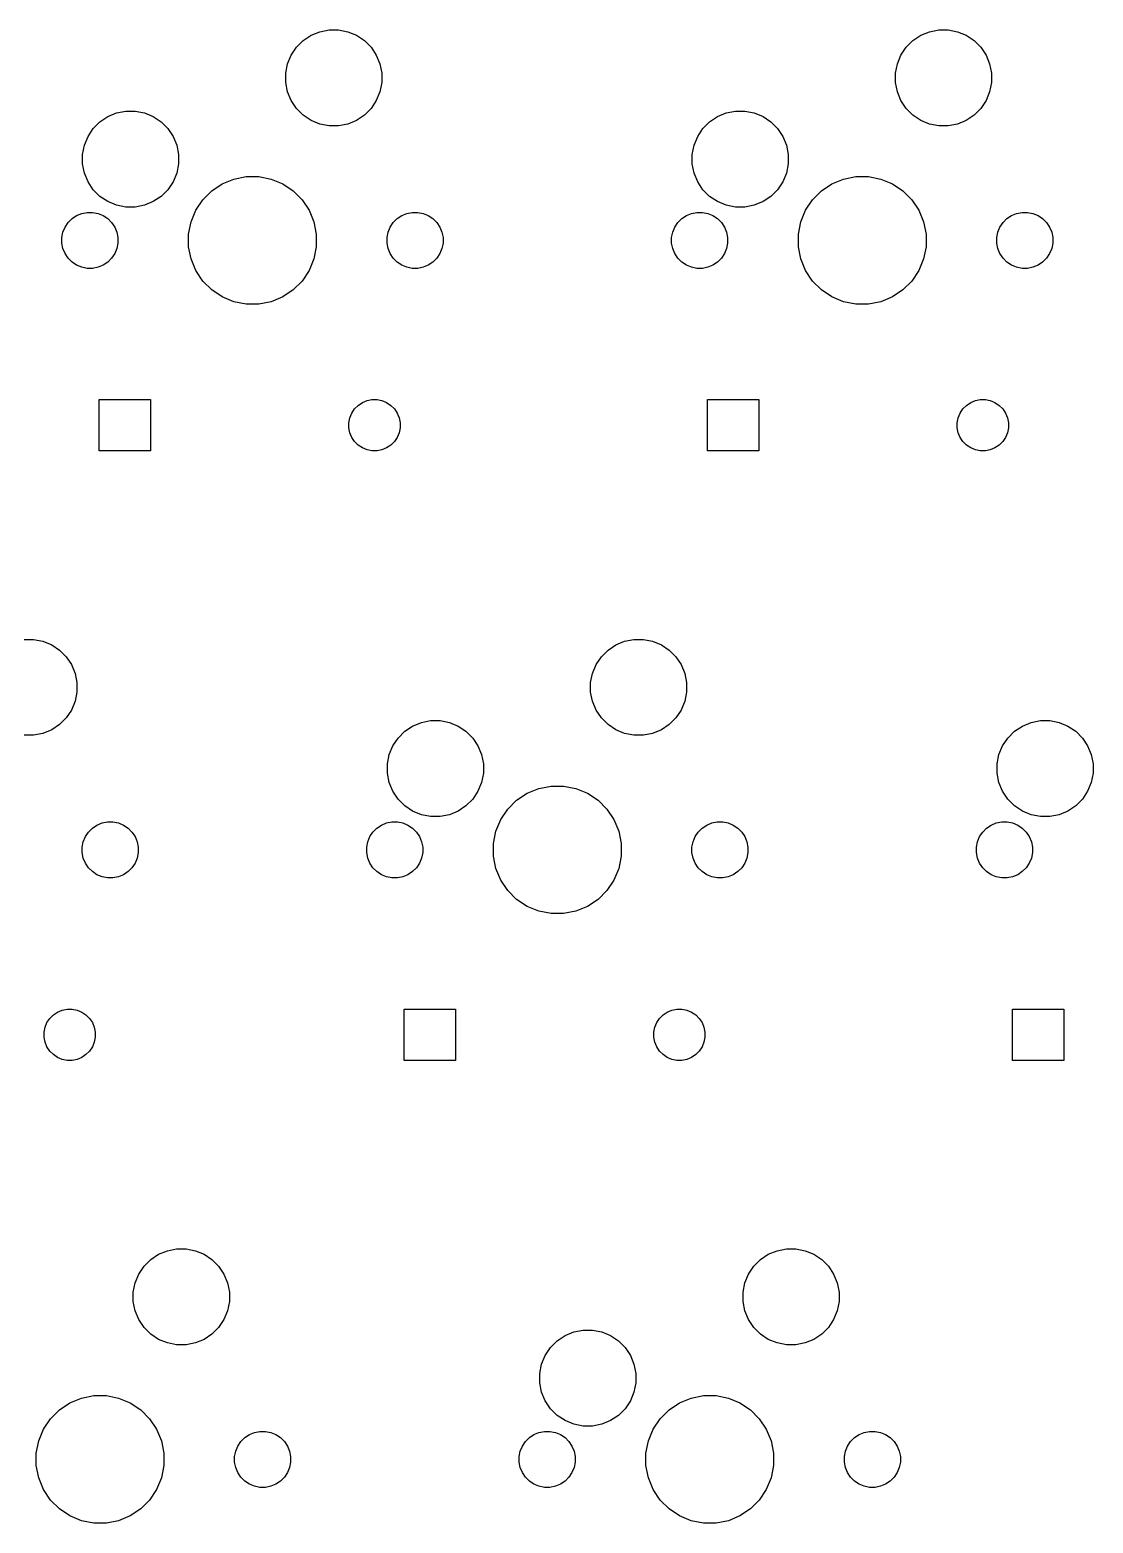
# Model space of a CAD drawing. Extents: x 51 to 351, y -118 to -25.
# Drawn here: x 202.59 to 235.81, y -73.43 to -26.76 of the extents above; entities that cross this region are included whole.
import ezdxf

# ---------------------------------------------------------------- set-up
doc = ezdxf.new("R2010")
doc.units = 0
doc.layers.add('BLACK', color=7, linetype='CONTINUOUS')

msp = doc.modelspace()

# ---------------------------------------------------------------- linework, layer by layer
at = {"layer": 'BLACK', "linetype": 'CONTINUOUS'}
for p, q in [((211.134, -27.0924), (211.379, -26.9282)), ((211.379, -26.9282), (211.652, -26.8151)), ((211.652, -26.8151), (211.942, -26.7575)), ((211.942, -26.7575), (212.238, -26.7575)), ((212.238, -26.7575), (212.528, -26.8151)), ((212.528, -26.8151), (212.801, -26.9282)), ((212.801, -26.9282), (213.046, -27.0924)), ((230.184, -27.0924), (230.429, -26.9282)), ((230.429, -26.9282), (230.702, -26.8151)), ((230.702, -26.8151), (230.992, -26.7575)), ((230.992, -26.7575), (231.288, -26.7575)), ((231.288, -26.7575), (231.578, -26.8151)), ((231.578, -26.8151), (231.851, -26.9282)), ((231.851, -26.9282), (232.096, -27.0924)), ((210.761, -27.547), (210.925, -27.3013)), ((210.925, -27.3013), (211.134, -27.0924)), ((213.046, -27.0924), (213.255, -27.3013)), ((213.255, -27.3013), (213.419, -27.547)), ((229.811, -27.547), (229.975, -27.3013)), ((229.975, -27.3013), (230.184, -27.0924)), ((232.096, -27.0924), (232.305, -27.3013)), ((232.305, -27.3013), (232.469, -27.547)), ((210.59, -28.1098), (210.648, -27.82)), ((210.648, -27.82), (210.761, -27.547)), ((213.419, -27.547), (213.532, -27.82)), ((213.532, -27.82), (213.59, -28.1098)), ((229.64, -28.1098), (229.698, -27.82)), ((229.698, -27.82), (229.811, -27.547)), ((232.469, -27.547), (232.582, -27.82)), ((232.582, -27.82), (232.64, -28.1098)), ((210.59, -28.4052), (210.59, -28.1098)), ((210.648, -28.695), (210.59, -28.4052)), ((213.59, -28.4052), (213.532, -28.695)), ((213.59, -28.1098), (213.59, -28.4052)), ((229.64, -28.4052), (229.64, -28.1098)), ((229.698, -28.695), (229.64, -28.4052)), ((232.64, -28.4052), (232.582, -28.695)), ((232.64, -28.1098), (232.64, -28.4052)), ((210.761, -28.968), (210.648, -28.695)), ((213.532, -28.695), (213.419, -28.968)), ((229.811, -28.968), (229.698, -28.695)), ((232.582, -28.695), (232.469, -28.968)), ((205.029, -29.4682), (205.302, -29.3551)), ((205.302, -29.3551), (205.592, -29.2975)), ((205.592, -29.2975), (205.888, -29.2975)), ((205.888, -29.2975), (206.178, -29.3551)), ((206.178, -29.3551), (206.451, -29.4682)), ((210.925, -29.2137), (210.761, -28.968)), ((211.134, -29.4226), (210.925, -29.2137)), ((213.255, -29.2137), (213.046, -29.4226)), ((213.419, -28.968), (213.255, -29.2137)), ((224.079, -29.4682), (224.352, -29.3551)), ((224.352, -29.3551), (224.642, -29.2975)), ((224.642, -29.2975), (224.938, -29.2975)), ((224.938, -29.2975), (225.228, -29.3551)), ((225.228, -29.3551), (225.501, -29.4682)), ((229.975, -29.2137), (229.811, -28.968)), ((230.184, -29.4226), (229.975, -29.2137)), ((232.305, -29.2137), (232.096, -29.4226)), ((232.469, -28.968), (232.305, -29.2137)), ((204.411, -30.087), (204.575, -29.8413)), ((204.575, -29.8413), (204.784, -29.6324)), ((204.784, -29.6324), (205.029, -29.4682)), ((206.451, -29.4682), (206.696, -29.6324)), ((206.696, -29.6324), (206.905, -29.8413)), ((206.905, -29.8413), (207.069, -30.087)), ((211.379, -29.5868), (211.134, -29.4226)), ((211.652, -29.6999), (211.379, -29.5868)), ((211.942, -29.7575), (211.652, -29.6999)), ((212.238, -29.7575), (211.942, -29.7575)), ((212.528, -29.6999), (212.238, -29.7575)), ((212.801, -29.5868), (212.528, -29.6999)), ((213.046, -29.4226), (212.801, -29.5868)), ((223.461, -30.087), (223.625, -29.8413)), ((223.625, -29.8413), (223.834, -29.6324)), ((223.834, -29.6324), (224.079, -29.4682)), ((225.501, -29.4682), (225.746, -29.6324)), ((225.746, -29.6324), (225.955, -29.8413)), ((225.955, -29.8413), (226.119, -30.087)), ((230.429, -29.5868), (230.184, -29.4226)), ((230.702, -29.6999), (230.429, -29.5868)), ((230.992, -29.7575), (230.702, -29.6999)), ((231.288, -29.7575), (230.992, -29.7575)), ((231.578, -29.6999), (231.288, -29.7575)), ((231.851, -29.5868), (231.578, -29.6999)), ((232.096, -29.4226), (231.851, -29.5868)), ((204.298, -30.36), (204.411, -30.087)), ((207.069, -30.087), (207.182, -30.36)), ((223.348, -30.36), (223.461, -30.087)), ((226.119, -30.087), (226.232, -30.36)), ((204.24, -30.6498), (204.298, -30.36)), ((204.24, -30.9452), (204.24, -30.6498)), ((207.182, -30.36), (207.24, -30.6498)), ((207.24, -30.6498), (207.24, -30.9452)), ((223.29, -30.6498), (223.348, -30.36)), ((223.29, -30.9452), (223.29, -30.6498)), ((226.232, -30.36), (226.29, -30.6498)), ((226.29, -30.6498), (226.29, -30.9452)), ((204.298, -31.235), (204.24, -30.9452)), ((204.411, -31.508), (204.298, -31.235)), ((207.182, -31.235), (207.069, -31.508)), ((207.24, -30.9452), (207.182, -31.235)), ((223.348, -31.235), (223.29, -30.9452)), ((223.461, -31.508), (223.348, -31.235)), ((226.232, -31.235), (226.119, -31.508)), ((226.29, -30.9452), (226.232, -31.235)), ((204.575, -31.7537), (204.411, -31.508)), ((207.069, -31.508), (206.905, -31.7537)), ((208.279, -31.7887), (208.606, -31.5705)), ((208.606, -31.5705), (208.968, -31.4202)), ((208.968, -31.4202), (209.354, -31.3436)), ((209.354, -31.3436), (209.746, -31.3436)), ((209.746, -31.3436), (210.132, -31.4202)), ((210.132, -31.4202), (210.494, -31.5705)), ((210.494, -31.5705), (210.821, -31.7887)), ((223.625, -31.7537), (223.461, -31.508)), ((226.119, -31.508), (225.955, -31.7537)), ((227.329, -31.7887), (227.656, -31.5705)), ((227.656, -31.5705), (228.018, -31.4202)), ((228.018, -31.4202), (228.404, -31.3436)), ((228.404, -31.3436), (228.796, -31.3436)), ((228.796, -31.3436), (229.182, -31.4202)), ((229.182, -31.4202), (229.544, -31.5705)), ((229.544, -31.5705), (229.871, -31.7887)), ((204.784, -31.9626), (204.575, -31.7537)), ((205.029, -32.1268), (204.784, -31.9626)), ((205.302, -32.2399), (205.029, -32.1268)), ((206.451, -32.1268), (206.178, -32.2399)), ((206.696, -31.9626), (206.451, -32.1268)), ((206.905, -31.7537), (206.696, -31.9626)), ((207.783, -32.393), (208.001, -32.0665)), ((208.001, -32.0665), (208.279, -31.7887)), ((210.821, -31.7887), (211.099, -32.0665)), ((211.099, -32.0665), (211.317, -32.393)), ((223.834, -31.9626), (223.625, -31.7537)), ((224.079, -32.1268), (223.834, -31.9626)), ((224.352, -32.2399), (224.079, -32.1268)), ((225.501, -32.1268), (225.228, -32.2399)), ((225.746, -31.9626), (225.501, -32.1268)), ((225.955, -31.7537), (225.746, -31.9626)), ((226.833, -32.393), (227.051, -32.0665)), ((227.051, -32.0665), (227.329, -31.7887)), ((229.871, -31.7887), (230.149, -32.0665)), ((230.149, -32.0665), (230.367, -32.393)), ((203.79, -32.7797), (203.912, -32.6578)), ((203.912, -32.6578), (204.056, -32.5621)), ((204.056, -32.5621), (204.215, -32.4961)), ((204.215, -32.4961), (204.384, -32.4625)), ((204.384, -32.4625), (204.556, -32.4625)), ((204.556, -32.4625), (204.725, -32.4961)), ((204.725, -32.4961), (204.884, -32.5621)), ((204.884, -32.5621), (205.028, -32.6578)), ((205.028, -32.6578), (205.15, -32.7797)), ((205.592, -32.2975), (205.302, -32.2399)), ((205.888, -32.2975), (205.592, -32.2975)), ((206.178, -32.2399), (205.888, -32.2975)), ((207.633, -32.7559), (207.783, -32.393)), ((211.317, -32.393), (211.467, -32.7559)), ((213.95, -32.7797), (214.072, -32.6578)), ((214.072, -32.6578), (214.216, -32.5621)), ((214.216, -32.5621), (214.375, -32.4961)), ((214.375, -32.4961), (214.544, -32.4625)), ((214.544, -32.4625), (214.716, -32.4625)), ((214.716, -32.4625), (214.885, -32.4961)), ((214.885, -32.4961), (215.044, -32.5621)), ((215.044, -32.5621), (215.188, -32.6578)), ((215.188, -32.6578), (215.31, -32.7797)), ((222.84, -32.7797), (222.962, -32.6578)), ((222.962, -32.6578), (223.106, -32.5621)), ((223.106, -32.5621), (223.265, -32.4961)), ((223.265, -32.4961), (223.434, -32.4625)), ((223.434, -32.4625), (223.606, -32.4625)), ((223.606, -32.4625), (223.775, -32.4961)), ((223.775, -32.4961), (223.934, -32.5621)), ((223.934, -32.5621), (224.078, -32.6578)), ((224.078, -32.6578), (224.2, -32.7797)), ((224.642, -32.2975), (224.352, -32.2399)), ((224.938, -32.2975), (224.642, -32.2975)), ((225.228, -32.2399), (224.938, -32.2975)), ((226.683, -32.7559), (226.833, -32.393)), ((230.367, -32.393), (230.517, -32.7559)), ((233, -32.7797), (233.122, -32.6578)), ((233.122, -32.6578), (233.266, -32.5621)), ((233.266, -32.5621), (233.425, -32.4961)), ((233.425, -32.4961), (233.594, -32.4625)), ((233.594, -32.4625), (233.766, -32.4625)), ((233.766, -32.4625), (233.935, -32.4961)), ((233.935, -32.4961), (234.094, -32.5621)), ((234.094, -32.5621), (234.238, -32.6578)), ((234.238, -32.6578), (234.36, -32.7797)), ((203.595, -33.2513), (203.629, -33.0823)), ((203.629, -33.0823), (203.695, -32.923)), ((203.695, -32.923), (203.79, -32.7797)), ((205.15, -32.7797), (205.245, -32.923)), ((205.245, -32.923), (205.311, -33.0823)), ((205.311, -33.0823), (205.345, -33.2513)), ((207.556, -33.1411), (207.633, -32.7559)), ((211.467, -32.7559), (211.544, -33.1411)), ((213.755, -33.2513), (213.789, -33.0823)), ((213.789, -33.0823), (213.855, -32.923)), ((213.855, -32.923), (213.95, -32.7797)), ((215.31, -32.7797), (215.405, -32.923)), ((215.405, -32.923), (215.471, -33.0823)), ((215.471, -33.0823), (215.505, -33.2513)), ((222.645, -33.2513), (222.679, -33.0823)), ((222.679, -33.0823), (222.745, -32.923)), ((222.745, -32.923), (222.84, -32.7797)), ((224.2, -32.7797), (224.295, -32.923)), ((224.295, -32.923), (224.361, -33.0823)), ((224.361, -33.0823), (224.395, -33.2513)), ((226.606, -33.1411), (226.683, -32.7559)), ((230.517, -32.7559), (230.594, -33.1411)), ((232.805, -33.2513), (232.839, -33.0823)), ((232.839, -33.0823), (232.905, -32.923)), ((232.905, -32.923), (233, -32.7797)), ((234.36, -32.7797), (234.455, -32.923)), ((234.455, -32.923), (234.521, -33.0823)), ((234.521, -33.0823), (234.555, -33.2513)), ((203.595, -33.4237), (203.595, -33.2513)), ((203.629, -33.5927), (203.595, -33.4237)), ((203.695, -33.752), (203.629, -33.5927)), ((205.311, -33.5927), (205.245, -33.752)), ((205.345, -33.4237), (205.311, -33.5927)), ((205.345, -33.2513), (205.345, -33.4237)), ((207.556, -33.5339), (207.556, -33.1411)), ((207.633, -33.9191), (207.556, -33.5339)), ((211.544, -33.5339), (211.467, -33.9191)), ((211.544, -33.1411), (211.544, -33.5339)), ((213.755, -33.4237), (213.755, -33.2513)), ((213.789, -33.5927), (213.755, -33.4237)), ((213.855, -33.752), (213.789, -33.5927)), ((215.471, -33.5927), (215.405, -33.752)), ((215.505, -33.4237), (215.471, -33.5927)), ((215.505, -33.2513), (215.505, -33.4237)), ((222.645, -33.4237), (222.645, -33.2513)), ((222.679, -33.5927), (222.645, -33.4237)), ((222.745, -33.752), (222.679, -33.5927)), ((224.361, -33.5927), (224.295, -33.752)), ((224.395, -33.4237), (224.361, -33.5927)), ((224.395, -33.2513), (224.395, -33.4237)), ((226.606, -33.5339), (226.606, -33.1411)), ((226.683, -33.9191), (226.606, -33.5339)), ((230.594, -33.5339), (230.517, -33.9191)), ((230.594, -33.1411), (230.594, -33.5339)), ((232.805, -33.4237), (232.805, -33.2513)), ((232.839, -33.5927), (232.805, -33.4237)), ((232.905, -33.752), (232.839, -33.5927)), ((234.521, -33.5927), (234.455, -33.752)), ((234.555, -33.4237), (234.521, -33.5927)), ((234.555, -33.2513), (234.555, -33.4237)), ((203.79, -33.8953), (203.695, -33.752)), ((203.912, -34.0172), (203.79, -33.8953)), ((204.056, -34.1129), (203.912, -34.0172)), ((205.028, -34.0172), (204.884, -34.1129)), ((205.15, -33.8953), (205.028, -34.0172)), ((205.245, -33.752), (205.15, -33.8953)), ((207.783, -34.282), (207.633, -33.9191)), ((211.467, -33.9191), (211.317, -34.282)), ((213.95, -33.8953), (213.855, -33.752)), ((214.072, -34.0172), (213.95, -33.8953)), ((214.216, -34.1129), (214.072, -34.0172)), ((215.188, -34.0172), (215.044, -34.1129)), ((215.31, -33.8953), (215.188, -34.0172)), ((215.405, -33.752), (215.31, -33.8953)), ((222.84, -33.8953), (222.745, -33.752)), ((222.962, -34.0172), (222.84, -33.8953)), ((223.106, -34.1129), (222.962, -34.0172)), ((224.078, -34.0172), (223.934, -34.1129)), ((224.2, -33.8953), (224.078, -34.0172)), ((224.295, -33.752), (224.2, -33.8953)), ((226.833, -34.282), (226.683, -33.9191)), ((230.517, -33.9191), (230.367, -34.282)), ((233, -33.8953), (232.905, -33.752)), ((233.122, -34.0172), (233, -33.8953)), ((233.266, -34.1129), (233.122, -34.0172)), ((234.238, -34.0172), (234.094, -34.1129)), ((234.36, -33.8953), (234.238, -34.0172)), ((234.455, -33.752), (234.36, -33.8953)), ((204.215, -34.1789), (204.056, -34.1129)), ((204.384, -34.2125), (204.215, -34.1789)), ((204.556, -34.2125), (204.384, -34.2125)), ((204.725, -34.1789), (204.556, -34.2125)), ((204.884, -34.1129), (204.725, -34.1789)), ((208.001, -34.6085), (207.783, -34.282)), ((211.317, -34.282), (211.099, -34.6085)), ((214.375, -34.1789), (214.216, -34.1129)), ((214.544, -34.2125), (214.375, -34.1789)), ((214.716, -34.2125), (214.544, -34.2125)), ((214.885, -34.1789), (214.716, -34.2125)), ((215.044, -34.1129), (214.885, -34.1789)), ((223.265, -34.1789), (223.106, -34.1129)), ((223.434, -34.2125), (223.265, -34.1789)), ((223.606, -34.2125), (223.434, -34.2125)), ((223.775, -34.1789), (223.606, -34.2125)), ((223.934, -34.1129), (223.775, -34.1789)), ((227.051, -34.6085), (226.833, -34.282)), ((230.367, -34.282), (230.149, -34.6085)), ((233.425, -34.1789), (233.266, -34.1129)), ((233.594, -34.2125), (233.425, -34.1789)), ((233.766, -34.2125), (233.594, -34.2125)), ((233.935, -34.1789), (233.766, -34.2125)), ((234.094, -34.1129), (233.935, -34.1789)), ((208.279, -34.8863), (208.001, -34.6085)), ((208.606, -35.1045), (208.279, -34.8863)), ((210.821, -34.8863), (210.494, -35.1045)), ((211.099, -34.6085), (210.821, -34.8863)), ((227.329, -34.8863), (227.051, -34.6085)), ((227.656, -35.1045), (227.329, -34.8863)), ((229.871, -34.8863), (229.544, -35.1045)), ((230.149, -34.6085), (229.871, -34.8863)), ((208.968, -35.2548), (208.606, -35.1045)), ((209.354, -35.3314), (208.968, -35.2548)), ((209.746, -35.3314), (209.354, -35.3314)), ((210.132, -35.2548), (209.746, -35.3314)), ((210.494, -35.1045), (210.132, -35.2548)), ((228.018, -35.2548), (227.656, -35.1045)), ((228.404, -35.3314), (228.018, -35.2548)), ((228.796, -35.3314), (228.404, -35.3314)), ((229.182, -35.2548), (228.796, -35.3314)), ((229.544, -35.1045), (229.182, -35.2548)), ((204.763, -39.916), (204.763, -38.316)), ((204.763, -38.316), (206.363, -38.316)), ((206.363, -38.316), (206.363, -39.916)), ((212.594, -38.8826), (212.654, -38.7371)), ((212.654, -38.7371), (212.742, -38.606)), ((212.742, -38.606), (212.853, -38.4946)), ((212.853, -38.4946), (212.984, -38.407)), ((212.984, -38.407), (213.13, -38.3467)), ((213.13, -38.3467), (213.284, -38.316)), ((213.284, -38.316), (213.442, -38.316)), ((213.442, -38.316), (213.596, -38.3467)), ((213.596, -38.3467), (213.742, -38.407)), ((213.742, -38.407), (213.873, -38.4946)), ((213.873, -38.4946), (213.984, -38.606)), ((213.984, -38.606), (214.072, -38.7371)), ((214.072, -38.7371), (214.132, -38.8826)), ((223.77, -39.916), (223.77, -38.316)), ((223.77, -38.316), (225.37, -38.316)), ((225.37, -38.316), (225.37, -39.916)), ((231.601, -38.8826), (231.661, -38.7371)), ((231.661, -38.7371), (231.749, -38.606)), ((231.749, -38.606), (231.86, -38.4946)), ((231.86, -38.4946), (231.991, -38.407)), ((231.991, -38.407), (232.137, -38.3467)), ((232.137, -38.3467), (232.291, -38.316)), ((232.291, -38.316), (232.449, -38.316)), ((232.449, -38.316), (232.603, -38.3467)), ((232.603, -38.3467), (232.749, -38.407)), ((232.749, -38.407), (232.88, -38.4946)), ((232.88, -38.4946), (232.991, -38.606)), ((232.991, -38.606), (233.079, -38.7371)), ((233.079, -38.7371), (233.139, -38.8826)), ((212.563, -39.0372), (212.594, -38.8826)), ((212.563, -39.1948), (212.563, -39.0372)), ((212.594, -39.3494), (212.563, -39.1948)), ((214.132, -38.8826), (214.163, -39.0372)), ((214.163, -39.1948), (214.132, -39.3494)), ((214.163, -39.0372), (214.163, -39.1948)), ((231.57, -39.0372), (231.601, -38.8826)), ((231.57, -39.1948), (231.57, -39.0372)), ((231.601, -39.3494), (231.57, -39.1948)), ((233.139, -38.8826), (233.17, -39.0372)), ((233.17, -39.1948), (233.139, -39.3494)), ((233.17, -39.0372), (233.17, -39.1948)), ((212.654, -39.4949), (212.594, -39.3494)), ((212.742, -39.626), (212.654, -39.4949)), ((212.853, -39.7374), (212.742, -39.626)), ((213.984, -39.626), (213.873, -39.7374)), ((214.072, -39.4949), (213.984, -39.626)), ((214.132, -39.3494), (214.072, -39.4949)), ((231.661, -39.4949), (231.601, -39.3494)), ((231.749, -39.626), (231.661, -39.4949)), ((231.86, -39.7374), (231.749, -39.626)), ((232.991, -39.626), (232.88, -39.7374)), ((233.079, -39.4949), (232.991, -39.626)), ((233.139, -39.3494), (233.079, -39.4949)), ((206.363, -39.916), (204.763, -39.916)), ((212.984, -39.825), (212.853, -39.7374)), ((213.13, -39.8853), (212.984, -39.825)), ((213.284, -39.916), (213.13, -39.8853)), ((213.442, -39.916), (213.284, -39.916)), ((213.596, -39.8853), (213.442, -39.916)), ((213.742, -39.825), (213.596, -39.8853)), ((213.873, -39.7374), (213.742, -39.825)), ((225.37, -39.916), (223.77, -39.916)), ((231.991, -39.825), (231.86, -39.7374)), ((232.137, -39.8853), (231.991, -39.825)), ((232.291, -39.916), (232.137, -39.8853)), ((232.449, -39.916), (232.291, -39.916)), ((232.603, -39.8853), (232.449, -39.916)), ((232.749, -39.825), (232.603, -39.8853)), ((232.88, -39.7374), (232.749, -39.825)), ((202.417, -45.8075), (202.713, -45.8075)), ((202.713, -45.8075), (203.003, -45.8651)), ((203.003, -45.8651), (203.276, -45.9782)), ((203.276, -45.9782), (203.521, -46.1424)), ((203.521, -46.1424), (203.73, -46.3513)), ((220.45, -46.3513), (220.659, -46.1424)), ((220.659, -46.1424), (220.904, -45.9782)), ((220.904, -45.9782), (221.177, -45.8651)), ((221.177, -45.8651), (221.467, -45.8075)), ((221.467, -45.8075), (221.763, -45.8075)), ((221.763, -45.8075), (222.053, -45.8651)), ((222.053, -45.8651), (222.326, -45.9782)), ((222.326, -45.9782), (222.571, -46.1424)), ((222.571, -46.1424), (222.78, -46.3513)), ((203.73, -46.3513), (203.894, -46.597)), ((203.894, -46.597), (204.007, -46.87)), ((220.173, -46.87), (220.286, -46.597)), ((220.286, -46.597), (220.45, -46.3513)), ((222.78, -46.3513), (222.944, -46.597)), ((222.944, -46.597), (223.057, -46.87)), ((204.007, -46.87), (204.065, -47.1598)), ((220.115, -47.1598), (220.173, -46.87)), ((223.057, -46.87), (223.115, -47.1598)), ((204.065, -47.4552), (204.007, -47.745)), ((204.065, -47.1598), (204.065, -47.4552)), ((220.115, -47.4552), (220.115, -47.1598)), ((220.173, -47.745), (220.115, -47.4552)), ((223.115, -47.4552), (223.057, -47.745)), ((223.115, -47.1598), (223.115, -47.4552)), ((203.894, -48.018), (203.73, -48.2637)), ((204.007, -47.745), (203.894, -48.018)), ((220.286, -48.018), (220.173, -47.745)), ((220.45, -48.2637), (220.286, -48.018)), ((222.944, -48.018), (222.78, -48.2637)), ((223.057, -47.745), (222.944, -48.018)), ((203.521, -48.4726), (203.276, -48.6368)), ((203.73, -48.2637), (203.521, -48.4726)), ((214.309, -48.6824), (214.554, -48.5182)), ((214.554, -48.5182), (214.827, -48.4051)), ((214.827, -48.4051), (215.117, -48.3475)), ((215.117, -48.3475), (215.413, -48.3475)), ((215.413, -48.3475), (215.703, -48.4051)), ((215.703, -48.4051), (215.976, -48.5182)), ((215.976, -48.5182), (216.221, -48.6824)), ((220.659, -48.4726), (220.45, -48.2637)), ((220.904, -48.6368), (220.659, -48.4726)), ((222.571, -48.4726), (222.326, -48.6368)), ((222.78, -48.2637), (222.571, -48.4726)), ((233.359, -48.6824), (233.604, -48.5182)), ((233.604, -48.5182), (233.877, -48.4051)), ((233.877, -48.4051), (234.167, -48.3475)), ((234.167, -48.3475), (234.463, -48.3475)), ((234.463, -48.3475), (234.753, -48.4051)), ((234.753, -48.4051), (235.026, -48.5182)), ((235.026, -48.5182), (235.271, -48.6824)), ((202.713, -48.8075), (202.417, -48.8075)), ((203.003, -48.7499), (202.713, -48.8075)), ((203.276, -48.6368), (203.003, -48.7499)), ((213.936, -49.137), (214.1, -48.8913)), ((214.1, -48.8913), (214.309, -48.6824)), ((216.221, -48.6824), (216.43, -48.8913)), ((216.43, -48.8913), (216.594, -49.137)), ((221.177, -48.7499), (220.904, -48.6368)), ((221.467, -48.8075), (221.177, -48.7499)), ((221.763, -48.8075), (221.467, -48.8075)), ((222.053, -48.7499), (221.763, -48.8075)), ((222.326, -48.6368), (222.053, -48.7499)), ((232.986, -49.137), (233.15, -48.8913)), ((233.15, -48.8913), (233.359, -48.6824)), ((235.271, -48.6824), (235.48, -48.8913)), ((235.48, -48.8913), (235.644, -49.137)), ((213.765, -49.6998), (213.823, -49.41)), ((213.823, -49.41), (213.936, -49.137)), ((216.594, -49.137), (216.707, -49.41)), ((216.707, -49.41), (216.765, -49.6998)), ((232.815, -49.6998), (232.873, -49.41)), ((232.873, -49.41), (232.986, -49.137)), ((235.644, -49.137), (235.757, -49.41)), ((235.757, -49.41), (235.815, -49.6998)), ((213.765, -49.9952), (213.765, -49.6998)), ((216.765, -49.6998), (216.765, -49.9952)), ((232.815, -49.9952), (232.815, -49.6998)), ((235.815, -49.6998), (235.815, -49.9952)), ((213.823, -50.285), (213.765, -49.9952)), ((213.936, -50.558), (213.823, -50.285)), ((216.707, -50.285), (216.594, -50.558)), ((216.765, -49.9952), (216.707, -50.285)), ((218.493, -50.4702), (218.879, -50.3936)), ((218.879, -50.3936), (219.271, -50.3936)), ((219.271, -50.3936), (219.657, -50.4702)), ((232.873, -50.285), (232.815, -49.9952)), ((232.986, -50.558), (232.873, -50.285)), ((235.757, -50.285), (235.644, -50.558)), ((235.815, -49.9952), (235.757, -50.285)), ((214.1, -50.8037), (213.936, -50.558)), ((214.309, -51.0126), (214.1, -50.8037)), ((216.43, -50.8037), (216.221, -51.0126)), ((216.594, -50.558), (216.43, -50.8037)), ((217.526, -51.1165), (217.804, -50.8387)), ((217.804, -50.8387), (218.131, -50.6205)), ((218.131, -50.6205), (218.493, -50.4702)), ((219.657, -50.4702), (220.019, -50.6205)), ((220.019, -50.6205), (220.346, -50.8387)), ((220.346, -50.8387), (220.624, -51.1165)), ((233.15, -50.8037), (232.986, -50.558)), ((233.359, -51.0126), (233.15, -50.8037)), ((235.48, -50.8037), (235.271, -51.0126)), ((235.644, -50.558), (235.48, -50.8037)), ((214.554, -51.1768), (214.309, -51.0126)), ((214.827, -51.2899), (214.554, -51.1768)), ((215.117, -51.3475), (214.827, -51.2899)), ((215.703, -51.2899), (215.413, -51.3475)), ((215.976, -51.1768), (215.703, -51.2899)), ((216.221, -51.0126), (215.976, -51.1768)), ((217.308, -51.443), (217.526, -51.1165)), ((220.624, -51.1165), (220.842, -51.443)), ((233.604, -51.1768), (233.359, -51.0126)), ((233.877, -51.2899), (233.604, -51.1768)), ((234.167, -51.3475), (233.877, -51.2899)), ((234.753, -51.2899), (234.463, -51.3475)), ((235.026, -51.1768), (234.753, -51.2899)), ((235.271, -51.0126), (235.026, -51.1768)), ((204.425, -51.8297), (204.547, -51.7078)), ((204.547, -51.7078), (204.691, -51.6121)), ((204.691, -51.6121), (204.85, -51.5461)), ((204.85, -51.5461), (205.019, -51.5125)), ((205.019, -51.5125), (205.191, -51.5125)), ((205.191, -51.5125), (205.36, -51.5461)), ((205.36, -51.5461), (205.519, -51.6121)), ((205.519, -51.6121), (205.663, -51.7078)), ((205.663, -51.7078), (205.785, -51.8297)), ((213.315, -51.8297), (213.437, -51.7078)), ((213.437, -51.7078), (213.581, -51.6121)), ((213.581, -51.6121), (213.74, -51.5461)), ((213.74, -51.5461), (213.909, -51.5125)), ((213.909, -51.5125), (214.081, -51.5125)), ((214.081, -51.5125), (214.25, -51.5461)), ((214.25, -51.5461), (214.409, -51.6121)), ((214.409, -51.6121), (214.553, -51.7078)), ((214.553, -51.7078), (214.675, -51.8297)), ((215.413, -51.3475), (215.117, -51.3475)), ((217.081, -52.1911), (217.158, -51.8059)), ((217.158, -51.8059), (217.308, -51.443)), ((220.842, -51.443), (220.992, -51.8059)), ((220.992, -51.8059), (221.069, -52.1911)), ((223.475, -51.8297), (223.597, -51.7078)), ((223.597, -51.7078), (223.741, -51.6121)), ((223.741, -51.6121), (223.9, -51.5461)), ((223.9, -51.5461), (224.069, -51.5125)), ((224.069, -51.5125), (224.241, -51.5125)), ((224.241, -51.5125), (224.41, -51.5461)), ((224.41, -51.5461), (224.569, -51.6121)), ((224.569, -51.6121), (224.713, -51.7078)), ((224.713, -51.7078), (224.835, -51.8297)), ((232.365, -51.8297), (232.487, -51.7078)), ((232.487, -51.7078), (232.631, -51.6121)), ((232.631, -51.6121), (232.79, -51.5461)), ((232.79, -51.5461), (232.959, -51.5125)), ((232.959, -51.5125), (233.131, -51.5125)), ((233.131, -51.5125), (233.3, -51.5461)), ((233.3, -51.5461), (233.459, -51.6121)), ((233.459, -51.6121), (233.603, -51.7078)), ((233.603, -51.7078), (233.725, -51.8297)), ((234.463, -51.3475), (234.167, -51.3475)), ((204.23, -52.3013), (204.264, -52.1323)), ((204.264, -52.1323), (204.33, -51.973)), ((204.33, -51.973), (204.425, -51.8297)), ((205.785, -51.8297), (205.88, -51.973)), ((205.88, -51.973), (205.946, -52.1323)), ((205.946, -52.1323), (205.98, -52.3013)), ((213.12, -52.3013), (213.154, -52.1323)), ((213.154, -52.1323), (213.22, -51.973)), ((213.22, -51.973), (213.315, -51.8297)), ((214.675, -51.8297), (214.77, -51.973)), ((214.77, -51.973), (214.836, -52.1323)), ((214.836, -52.1323), (214.87, -52.3013)), ((217.081, -52.5839), (217.081, -52.1911)), ((221.069, -52.1911), (221.069, -52.5839)), ((223.28, -52.3013), (223.314, -52.1323)), ((223.314, -52.1323), (223.38, -51.973)), ((223.38, -51.973), (223.475, -51.8297)), ((224.835, -51.8297), (224.93, -51.973)), ((224.93, -51.973), (224.996, -52.1323)), ((224.996, -52.1323), (225.03, -52.3013)), ((232.17, -52.3013), (232.204, -52.1323)), ((232.204, -52.1323), (232.27, -51.973)), ((232.27, -51.973), (232.365, -51.8297)), ((233.725, -51.8297), (233.82, -51.973)), ((233.82, -51.973), (233.886, -52.1323)), ((233.886, -52.1323), (233.92, -52.3013)), ((204.23, -52.4737), (204.23, -52.3013)), ((204.264, -52.6427), (204.23, -52.4737)), ((204.33, -52.802), (204.264, -52.6427)), ((205.946, -52.6427), (205.88, -52.802)), ((205.98, -52.4737), (205.946, -52.6427)), ((205.98, -52.3013), (205.98, -52.4737)), ((213.12, -52.4737), (213.12, -52.3013)), ((213.154, -52.6427), (213.12, -52.4737)), ((213.22, -52.802), (213.154, -52.6427)), ((214.836, -52.6427), (214.77, -52.802)), ((214.87, -52.4737), (214.836, -52.6427)), ((214.87, -52.3013), (214.87, -52.4737)), ((217.158, -52.9691), (217.081, -52.5839)), ((221.069, -52.5839), (220.992, -52.9691)), ((223.28, -52.4737), (223.28, -52.3013)), ((223.314, -52.6427), (223.28, -52.4737)), ((223.38, -52.802), (223.314, -52.6427)), ((224.996, -52.6427), (224.93, -52.802)), ((225.03, -52.4737), (224.996, -52.6427)), ((225.03, -52.3013), (225.03, -52.4737)), ((232.17, -52.4737), (232.17, -52.3013)), ((232.204, -52.6427), (232.17, -52.4737)), ((232.27, -52.802), (232.204, -52.6427)), ((233.886, -52.6427), (233.82, -52.802)), ((233.92, -52.4737), (233.886, -52.6427)), ((233.92, -52.3013), (233.92, -52.4737)), ((204.425, -52.9453), (204.33, -52.802)), ((204.547, -53.0672), (204.425, -52.9453)), ((204.691, -53.1629), (204.547, -53.0672)), ((204.85, -53.2289), (204.691, -53.1629)), ((205.519, -53.1629), (205.36, -53.2289)), ((205.663, -53.0672), (205.519, -53.1629)), ((205.785, -52.9453), (205.663, -53.0672)), ((205.88, -52.802), (205.785, -52.9453)), ((213.315, -52.9453), (213.22, -52.802)), ((213.437, -53.0672), (213.315, -52.9453)), ((213.581, -53.1629), (213.437, -53.0672)), ((213.74, -53.2289), (213.581, -53.1629)), ((214.409, -53.1629), (214.25, -53.2289)), ((214.553, -53.0672), (214.409, -53.1629)), ((214.675, -52.9453), (214.553, -53.0672)), ((214.77, -52.802), (214.675, -52.9453)), ((217.308, -53.332), (217.158, -52.9691)), ((220.992, -52.9691), (220.842, -53.332)), ((223.475, -52.9453), (223.38, -52.802)), ((223.597, -53.0672), (223.475, -52.9453)), ((223.741, -53.1629), (223.597, -53.0672)), ((223.9, -53.2289), (223.741, -53.1629)), ((224.569, -53.1629), (224.41, -53.2289)), ((224.713, -53.0672), (224.569, -53.1629)), ((224.835, -52.9453), (224.713, -53.0672)), ((224.93, -52.802), (224.835, -52.9453)), ((232.365, -52.9453), (232.27, -52.802)), ((232.487, -53.0672), (232.365, -52.9453)), ((232.631, -53.1629), (232.487, -53.0672)), ((232.79, -53.2289), (232.631, -53.1629)), ((233.459, -53.1629), (233.3, -53.2289)), ((233.603, -53.0672), (233.459, -53.1629)), ((233.725, -52.9453), (233.603, -53.0672)), ((233.82, -52.802), (233.725, -52.9453)), ((205.019, -53.2625), (204.85, -53.2289)), ((205.191, -53.2625), (205.019, -53.2625)), ((205.36, -53.2289), (205.191, -53.2625)), ((213.909, -53.2625), (213.74, -53.2289)), ((214.081, -53.2625), (213.909, -53.2625)), ((214.25, -53.2289), (214.081, -53.2625)), ((217.526, -53.6585), (217.308, -53.332)), ((217.804, -53.9363), (217.526, -53.6585)), ((220.624, -53.6585), (220.346, -53.9363)), ((220.842, -53.332), (220.624, -53.6585)), ((224.069, -53.2625), (223.9, -53.2289)), ((224.241, -53.2625), (224.069, -53.2625)), ((224.41, -53.2289), (224.241, -53.2625)), ((232.959, -53.2625), (232.79, -53.2289)), ((233.131, -53.2625), (232.959, -53.2625)), ((233.3, -53.2289), (233.131, -53.2625)), ((218.131, -54.1545), (217.804, -53.9363)), ((220.346, -53.9363), (220.019, -54.1545)), ((218.493, -54.3048), (218.131, -54.1545)), ((218.879, -54.3814), (218.493, -54.3048)), ((219.271, -54.3814), (218.879, -54.3814)), ((219.657, -54.3048), (219.271, -54.3814)), ((220.019, -54.1545), (219.657, -54.3048)), ((203.459, -57.457), (203.605, -57.3967)), ((203.605, -57.3967), (203.759, -57.366)), ((203.759, -57.366), (203.917, -57.366)), ((203.917, -57.366), (204.071, -57.3967)), ((204.071, -57.3967), (204.217, -57.457)), ((214.288, -58.966), (214.288, -57.366)), ((214.288, -57.366), (215.888, -57.366)), ((215.888, -57.366), (215.888, -58.966)), ((222.509, -57.457), (222.655, -57.3967)), ((222.655, -57.3967), (222.809, -57.366)), ((222.809, -57.366), (222.967, -57.366)), ((222.967, -57.366), (223.121, -57.3967)), ((223.121, -57.3967), (223.267, -57.457)), ((233.295, -58.966), (233.295, -57.366)), ((233.295, -57.366), (234.895, -57.366)), ((234.895, -57.366), (234.895, -58.966)), ((203.069, -57.9326), (203.129, -57.7871)), ((203.129, -57.7871), (203.217, -57.656)), ((203.217, -57.656), (203.328, -57.5446)), ((203.328, -57.5446), (203.459, -57.457)), ((204.217, -57.457), (204.348, -57.5446)), ((204.348, -57.5446), (204.459, -57.656)), ((204.459, -57.656), (204.547, -57.7871)), ((204.547, -57.7871), (204.607, -57.9326)), ((222.119, -57.9326), (222.179, -57.7871)), ((222.179, -57.7871), (222.267, -57.656)), ((222.267, -57.656), (222.378, -57.5446)), ((222.378, -57.5446), (222.509, -57.457)), ((223.267, -57.457), (223.398, -57.5446)), ((223.398, -57.5446), (223.509, -57.656)), ((223.509, -57.656), (223.597, -57.7871)), ((223.597, -57.7871), (223.657, -57.9326)), ((203.038, -58.0872), (203.069, -57.9326)), ((203.038, -58.2448), (203.038, -58.0872)), ((203.069, -58.3994), (203.038, -58.2448)), ((204.607, -57.9326), (204.638, -58.0872)), ((204.638, -58.2448), (204.607, -58.3994)), ((204.638, -58.0872), (204.638, -58.2448)), ((222.088, -58.0872), (222.119, -57.9326)), ((222.088, -58.2448), (222.088, -58.0872)), ((222.119, -58.3994), (222.088, -58.2448)), ((223.657, -57.9326), (223.688, -58.0872)), ((223.688, -58.2448), (223.657, -58.3994)), ((223.688, -58.0872), (223.688, -58.2448)), ((203.129, -58.5449), (203.069, -58.3994)), ((203.217, -58.676), (203.129, -58.5449)), ((203.328, -58.7874), (203.217, -58.676)), ((203.459, -58.875), (203.328, -58.7874)), ((204.348, -58.7874), (204.217, -58.875)), ((204.459, -58.676), (204.348, -58.7874)), ((204.547, -58.5449), (204.459, -58.676)), ((204.607, -58.3994), (204.547, -58.5449)), ((222.179, -58.5449), (222.119, -58.3994)), ((222.267, -58.676), (222.179, -58.5449)), ((222.378, -58.7874), (222.267, -58.676)), ((222.509, -58.875), (222.378, -58.7874)), ((223.398, -58.7874), (223.267, -58.875)), ((223.509, -58.676), (223.398, -58.7874)), ((223.597, -58.5449), (223.509, -58.676)), ((223.657, -58.3994), (223.597, -58.5449)), ((203.605, -58.9353), (203.459, -58.875)), ((203.759, -58.966), (203.605, -58.9353)), ((203.917, -58.966), (203.759, -58.966)), ((204.071, -58.9353), (203.917, -58.966)), ((204.217, -58.875), (204.071, -58.9353)), ((215.888, -58.966), (214.288, -58.966)), ((222.655, -58.9353), (222.509, -58.875)), ((222.809, -58.966), (222.655, -58.9353)), ((222.967, -58.966), (222.809, -58.966)), ((223.121, -58.9353), (222.967, -58.966)), ((223.267, -58.875), (223.121, -58.9353)), ((234.895, -58.966), (233.295, -58.966)), ((206.89, -64.9151), (207.18, -64.8575)), ((207.18, -64.8575), (207.475, -64.8575)), ((207.475, -64.8575), (207.765, -64.9151)), ((225.94, -64.9151), (226.23, -64.8575)), ((226.23, -64.8575), (226.525, -64.8575)), ((226.525, -64.8575), (226.815, -64.9151)), ((206.162, -65.4013), (206.371, -65.1924)), ((206.371, -65.1924), (206.617, -65.0282)), ((206.617, -65.0282), (206.89, -64.9151)), ((207.765, -64.9151), (208.038, -65.0282)), ((208.038, -65.0282), (208.284, -65.1924)), ((208.284, -65.1924), (208.493, -65.4013)), ((225.212, -65.4013), (225.421, -65.1924)), ((225.421, -65.1924), (225.667, -65.0282)), ((225.667, -65.0282), (225.94, -64.9151)), ((226.815, -64.9151), (227.088, -65.0282)), ((227.088, -65.0282), (227.334, -65.1924)), ((227.334, -65.1924), (227.543, -65.4013)), ((205.885, -65.92), (205.998, -65.647)), ((205.998, -65.647), (206.162, -65.4013)), ((208.493, -65.4013), (208.657, -65.647)), ((208.657, -65.647), (208.77, -65.92)), ((224.935, -65.92), (225.048, -65.647)), ((225.048, -65.647), (225.212, -65.4013)), ((227.543, -65.4013), (227.707, -65.647)), ((227.707, -65.647), (227.82, -65.92)), ((205.827, -66.2098), (205.885, -65.92)), ((205.827, -66.5052), (205.827, -66.2098)), ((208.77, -65.92), (208.827, -66.2098)), ((208.827, -66.2098), (208.827, -66.5052)), ((224.877, -66.2098), (224.935, -65.92)), ((224.877, -66.5052), (224.877, -66.2098)), ((227.82, -65.92), (227.877, -66.2098)), ((227.877, -66.2098), (227.877, -66.5052)), ((205.885, -66.795), (205.827, -66.5052)), ((208.827, -66.5052), (208.77, -66.795)), ((224.935, -66.795), (224.877, -66.5052)), ((227.877, -66.5052), (227.82, -66.795)), ((205.998, -67.068), (205.885, -66.795)), ((206.162, -67.3137), (205.998, -67.068)), ((208.657, -67.068), (208.493, -67.3137)), ((208.77, -66.795), (208.657, -67.068)), ((225.048, -67.068), (224.935, -66.795)), ((225.212, -67.3137), (225.048, -67.068)), ((227.707, -67.068), (227.543, -67.3137)), ((227.82, -66.795), (227.707, -67.068)), ((206.371, -67.5226), (206.162, -67.3137)), ((206.617, -67.6868), (206.371, -67.5226)), ((208.284, -67.5226), (208.038, -67.6868)), ((208.493, -67.3137), (208.284, -67.5226)), ((219.071, -67.7324), (219.317, -67.5682)), ((219.317, -67.5682), (219.59, -67.4551)), ((219.59, -67.4551), (219.88, -67.3975)), ((219.88, -67.3975), (220.175, -67.3975)), ((220.175, -67.3975), (220.465, -67.4551)), ((220.465, -67.4551), (220.738, -67.5682)), ((220.738, -67.5682), (220.984, -67.7324)), ((225.421, -67.5226), (225.212, -67.3137)), ((225.667, -67.6868), (225.421, -67.5226)), ((227.334, -67.5226), (227.088, -67.6868)), ((227.543, -67.3137), (227.334, -67.5226)), ((206.89, -67.7999), (206.617, -67.6868)), ((207.18, -67.8575), (206.89, -67.7999)), ((207.475, -67.8575), (207.18, -67.8575)), ((207.765, -67.7999), (207.475, -67.8575)), ((208.038, -67.6868), (207.765, -67.7999)), ((218.698, -68.187), (218.862, -67.9413)), ((218.862, -67.9413), (219.071, -67.7324)), ((220.984, -67.7324), (221.193, -67.9413)), ((221.193, -67.9413), (221.357, -68.187)), ((225.94, -67.7999), (225.667, -67.6868)), ((226.23, -67.8575), (225.94, -67.7999)), ((226.525, -67.8575), (226.23, -67.8575)), ((226.815, -67.7999), (226.525, -67.8575)), ((227.088, -67.6868), (226.815, -67.7999)), ((218.528, -68.7498), (218.585, -68.46)), ((218.585, -68.46), (218.698, -68.187)), ((221.357, -68.187), (221.47, -68.46)), ((221.47, -68.46), (221.528, -68.7498)), ((218.528, -69.0452), (218.528, -68.7498)), ((218.585, -69.335), (218.528, -69.0452)), ((221.528, -69.0452), (221.47, -69.335)), ((221.528, -68.7498), (221.528, -69.0452)), ((203.843, -69.6705), (204.206, -69.5202)), ((204.206, -69.5202), (204.591, -69.4436)), ((204.591, -69.4436), (204.984, -69.4436)), ((204.984, -69.4436), (205.369, -69.5202)), ((205.369, -69.5202), (205.732, -69.6705)), ((218.698, -69.608), (218.585, -69.335)), ((221.47, -69.335), (221.357, -69.608)), ((222.893, -69.6705), (223.256, -69.5202)), ((223.256, -69.5202), (223.641, -69.4436)), ((223.641, -69.4436), (224.034, -69.4436)), ((224.034, -69.4436), (224.419, -69.5202)), ((224.419, -69.5202), (224.782, -69.6705)), ((203.239, -70.1665), (203.516, -69.8887)), ((203.516, -69.8887), (203.843, -69.6705)), ((205.732, -69.6705), (206.059, -69.8887)), ((206.059, -69.8887), (206.336, -70.1665)), ((218.862, -69.8537), (218.698, -69.608)), ((219.071, -70.0626), (218.862, -69.8537)), ((221.193, -69.8537), (220.984, -70.0626)), ((221.357, -69.608), (221.193, -69.8537)), ((222.289, -70.1665), (222.566, -69.8887)), ((222.566, -69.8887), (222.893, -69.6705)), ((224.782, -69.6705), (225.109, -69.8887)), ((225.109, -69.8887), (225.386, -70.1665)), ((203.021, -70.493), (203.239, -70.1665)), ((206.336, -70.1665), (206.554, -70.493)), ((219.317, -70.2268), (219.071, -70.0626)), ((219.59, -70.3399), (219.317, -70.2268)), ((219.88, -70.3975), (219.59, -70.3399)), ((220.175, -70.3975), (219.88, -70.3975)), ((220.465, -70.3399), (220.175, -70.3975)), ((220.738, -70.2268), (220.465, -70.3399)), ((220.984, -70.0626), (220.738, -70.2268)), ((222.071, -70.493), (222.289, -70.1665)), ((225.386, -70.1665), (225.604, -70.493)), ((202.794, -71.2411), (202.87, -70.8559)), ((202.87, -70.8559), (203.021, -70.493)), ((206.554, -70.493), (206.705, -70.8559)), ((206.705, -70.8559), (206.781, -71.2411)), ((209.092, -71.023), (209.188, -70.8797)), ((209.188, -70.8797), (209.31, -70.7578)), ((209.31, -70.7578), (209.453, -70.6621)), ((209.453, -70.6621), (209.612, -70.5961)), ((209.612, -70.5961), (209.781, -70.5625)), ((209.781, -70.5625), (209.954, -70.5625)), ((209.954, -70.5625), (210.123, -70.5961)), ((210.123, -70.5961), (210.282, -70.6621)), ((210.282, -70.6621), (210.425, -70.7578)), ((210.425, -70.7578), (210.547, -70.8797)), ((210.547, -70.8797), (210.643, -71.023)), ((217.982, -71.023), (218.078, -70.8797)), ((218.078, -70.8797), (218.2, -70.7578)), ((218.2, -70.7578), (218.343, -70.6621)), ((218.343, -70.6621), (218.502, -70.5961)), ((218.502, -70.5961), (218.671, -70.5625)), ((218.671, -70.5625), (218.844, -70.5625)), ((218.844, -70.5625), (219.013, -70.5961)), ((219.013, -70.5961), (219.172, -70.6621)), ((219.172, -70.6621), (219.315, -70.7578)), ((219.315, -70.7578), (219.437, -70.8797)), ((219.437, -70.8797), (219.533, -71.023)), ((221.844, -71.2411), (221.92, -70.8559)), ((221.92, -70.8559), (222.071, -70.493)), ((225.604, -70.493), (225.755, -70.8559)), ((225.755, -70.8559), (225.831, -71.2411)), ((228.142, -71.023), (228.238, -70.8797)), ((228.238, -70.8797), (228.36, -70.7578)), ((228.36, -70.7578), (228.503, -70.6621)), ((228.503, -70.6621), (228.662, -70.5961)), ((228.662, -70.5961), (228.831, -70.5625)), ((228.831, -70.5625), (229.004, -70.5625)), ((229.004, -70.5625), (229.173, -70.5961)), ((229.173, -70.5961), (229.332, -70.6621)), ((229.332, -70.6621), (229.475, -70.7578)), ((229.475, -70.7578), (229.597, -70.8797)), ((229.597, -70.8797), (229.693, -71.023)), ((202.794, -71.6339), (202.794, -71.2411)), ((206.781, -71.2411), (206.781, -71.6339)), ((208.992, -71.3513), (209.026, -71.1823)), ((208.992, -71.5237), (208.992, -71.3513)), ((209.026, -71.1823), (209.092, -71.023)), ((210.643, -71.023), (210.709, -71.1823)), ((210.709, -71.1823), (210.742, -71.3513)), ((210.742, -71.3513), (210.742, -71.5237)), ((217.882, -71.3513), (217.916, -71.1823)), ((217.882, -71.5237), (217.882, -71.3513)), ((217.916, -71.1823), (217.982, -71.023)), ((219.533, -71.023), (219.599, -71.1823)), ((219.599, -71.1823), (219.632, -71.3513)), ((219.632, -71.3513), (219.632, -71.5237)), ((221.844, -71.6339), (221.844, -71.2411)), ((225.831, -71.2411), (225.831, -71.6339)), ((228.042, -71.3513), (228.076, -71.1823)), ((228.042, -71.5237), (228.042, -71.3513)), ((228.076, -71.1823), (228.142, -71.023)), ((229.693, -71.023), (229.759, -71.1823)), ((229.759, -71.1823), (229.792, -71.3513)), ((229.792, -71.3513), (229.792, -71.5237)), ((202.87, -72.0191), (202.794, -71.6339)), ((206.781, -71.6339), (206.705, -72.0191)), ((209.026, -71.6927), (208.992, -71.5237)), ((209.092, -71.852), (209.026, -71.6927)), ((209.188, -71.9953), (209.092, -71.852)), ((210.643, -71.852), (210.547, -71.9953)), ((210.709, -71.6927), (210.643, -71.852)), ((210.742, -71.5237), (210.709, -71.6927)), ((217.916, -71.6927), (217.882, -71.5237)), ((217.982, -71.852), (217.916, -71.6927)), ((218.078, -71.9953), (217.982, -71.852)), ((219.533, -71.852), (219.437, -71.9953)), ((219.599, -71.6927), (219.533, -71.852)), ((219.632, -71.5237), (219.599, -71.6927)), ((221.92, -72.0191), (221.844, -71.6339)), ((225.831, -71.6339), (225.755, -72.0191)), ((228.076, -71.6927), (228.042, -71.5237)), ((228.142, -71.852), (228.076, -71.6927)), ((228.238, -71.9953), (228.142, -71.852)), ((229.693, -71.852), (229.597, -71.9953)), ((229.759, -71.6927), (229.693, -71.852)), ((229.792, -71.5237), (229.759, -71.6927)), ((203.021, -72.382), (202.87, -72.0191)), ((206.705, -72.0191), (206.554, -72.382)), ((209.31, -72.1172), (209.188, -71.9953)), ((209.453, -72.2129), (209.31, -72.1172)), ((209.612, -72.2789), (209.453, -72.2129)), ((209.781, -72.3125), (209.612, -72.2789)), ((209.954, -72.3125), (209.781, -72.3125)), ((210.123, -72.2789), (209.954, -72.3125)), ((210.282, -72.2129), (210.123, -72.2789)), ((210.425, -72.1172), (210.282, -72.2129)), ((210.547, -71.9953), (210.425, -72.1172)), ((218.2, -72.1172), (218.078, -71.9953)), ((218.343, -72.2129), (218.2, -72.1172)), ((218.502, -72.2789), (218.343, -72.2129)), ((218.671, -72.3125), (218.502, -72.2789)), ((218.844, -72.3125), (218.671, -72.3125)), ((219.013, -72.2789), (218.844, -72.3125)), ((219.172, -72.2129), (219.013, -72.2789)), ((219.315, -72.1172), (219.172, -72.2129)), ((219.437, -71.9953), (219.315, -72.1172)), ((222.071, -72.382), (221.92, -72.0191)), ((225.755, -72.0191), (225.604, -72.382)), ((228.36, -72.1172), (228.238, -71.9953)), ((228.503, -72.2129), (228.36, -72.1172)), ((228.662, -72.2789), (228.503, -72.2129)), ((228.831, -72.3125), (228.662, -72.2789)), ((229.004, -72.3125), (228.831, -72.3125)), ((229.173, -72.2789), (229.004, -72.3125)), ((229.332, -72.2129), (229.173, -72.2789)), ((229.475, -72.1172), (229.332, -72.2129)), ((229.597, -71.9953), (229.475, -72.1172)), ((203.239, -72.7085), (203.021, -72.382)), ((203.516, -72.9863), (203.239, -72.7085)), ((206.336, -72.7085), (206.059, -72.9863)), ((206.554, -72.382), (206.336, -72.7085)), ((222.289, -72.7085), (222.071, -72.382)), ((222.566, -72.9863), (222.289, -72.7085)), ((225.386, -72.7085), (225.109, -72.9863)), ((225.604, -72.382), (225.386, -72.7085)), ((203.843, -73.2045), (203.516, -72.9863)), ((204.206, -73.3548), (203.843, -73.2045)), ((205.732, -73.2045), (205.369, -73.3548)), ((206.059, -72.9863), (205.732, -73.2045)), ((222.893, -73.2045), (222.566, -72.9863)), ((223.256, -73.3548), (222.893, -73.2045)), ((224.782, -73.2045), (224.419, -73.3548)), ((225.109, -72.9863), (224.782, -73.2045)), ((204.591, -73.4314), (204.206, -73.3548)), ((204.984, -73.4314), (204.591, -73.4314)), ((205.369, -73.3548), (204.984, -73.4314)), ((223.641, -73.4314), (223.256, -73.3548)), ((224.034, -73.4314), (223.641, -73.4314)), ((224.419, -73.3548), (224.034, -73.4314))]:
    msp.add_line(p, q, dxfattribs=at)

doc.saveas('drawing.dxf')
